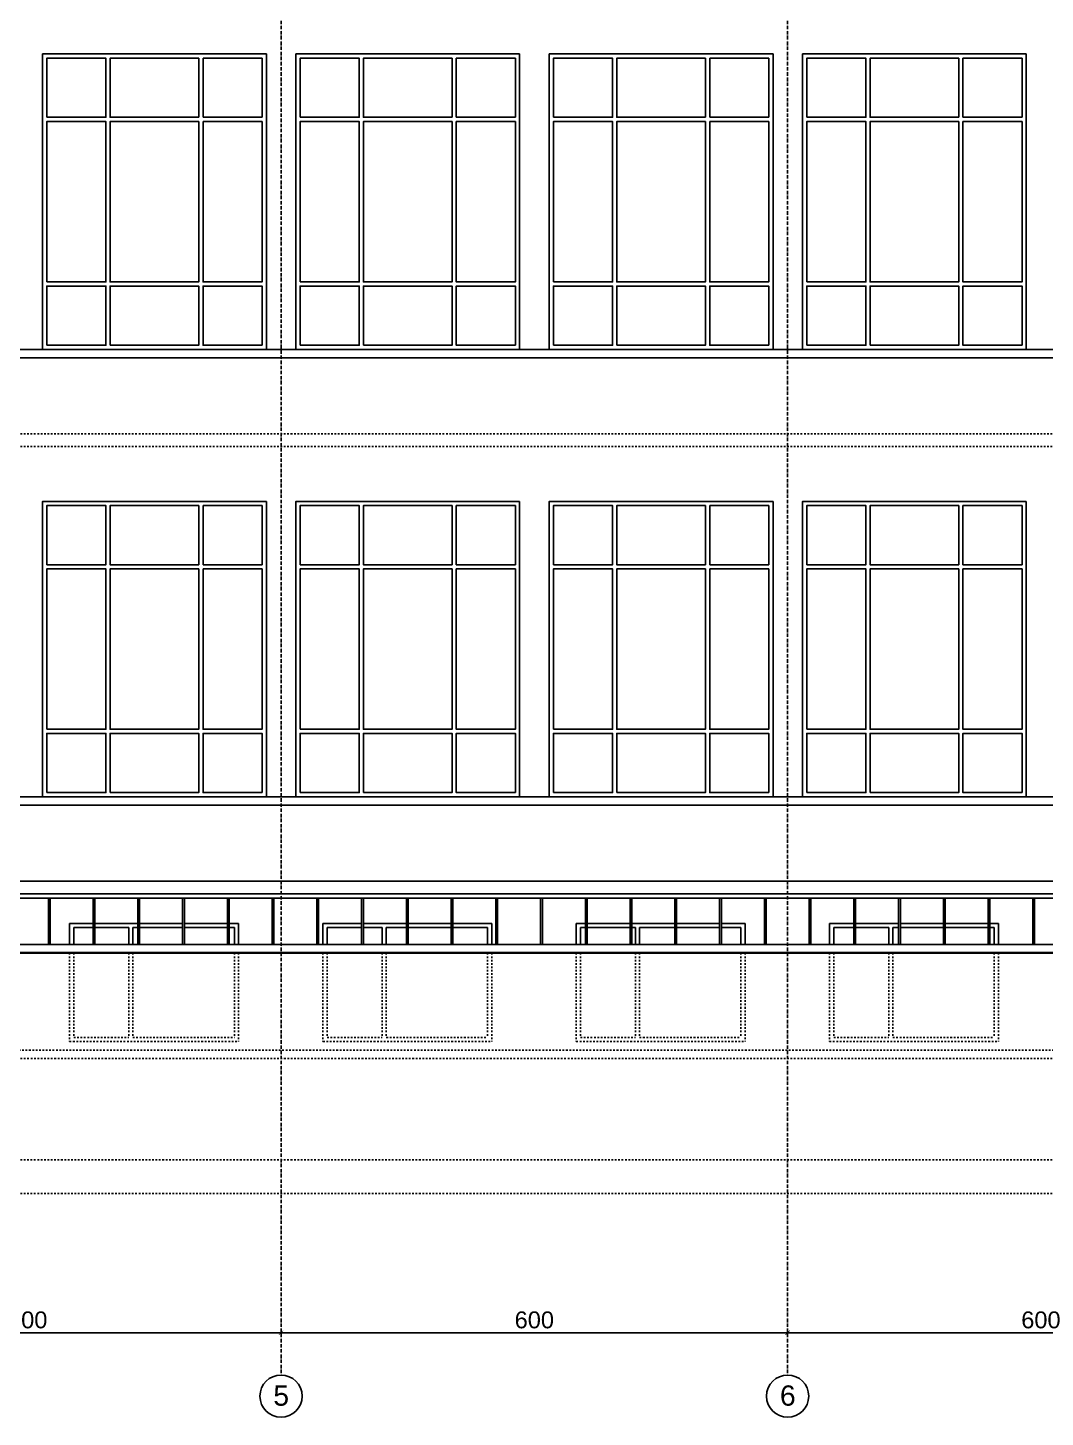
# Model space of a CAD drawing. Header units: inches. Extents: x -72385 to 39588, y -6525 to 66685.
# Drawn here: x -4591 to -3386, y 17991 to 19637 of the extents above; entities that cross this region are included whole.
import ezdxf

# ---------------------------------------------------------------- set-up
doc = ezdxf.new("R2010")
doc.units = ezdxf.units.IN
doc.header["$MEASUREMENT"] = 0
doc.linetypes.add('DashDot', pattern=[0.6, 0.4, -0.1, 0, -0.1])
doc.linetypes.add('Hidden', pattern=[0.4, 0.2, -0.2])
for name, color, linetype, lineweight in [('Надписи коти външни', 252, 'Continuous', 25), ('Надписи Оси', 252, 'Continuous', 25), ('Оси', 252, 'DashDot', 25), ('Фасади Разрези дебело', 7, 'Continuous', 35), ('Фасади Разрези пунктир', 253, 'Hidden', 25), ('Фасади Разрези тънко', 253, 'Continuous', 25)]:
    doc.layers.add(name, color=color, linetype=linetype, lineweight=lineweight)
doc.styles.add('Arial Regular', font='arial.ttf')
doc.styles.get("Standard").update_dxf_attribs({"font": 'arial.ttf'})
doc.dimstyles.new('Annotative', dxfattribs={"dimscale": 0, "dimtxt": 20, "dimasz": 5, "dimexe": 5, "dimexo": 5, "dimgap": 5, "dimtad": 1, "dimdec": 0, "dimzin": 0, "dimdsep": 46, "dimtxsty": 'Standard', "dimblk": 'ARCHTICK', "dimcen": 5, "dimdle": 5, "dimadec": 0, "dimazin": 0, "dimtfac": 1, "dimtdec": 0, "dimtofl": 0, "dimtmove": 0, "dimatfit": 3, "dimldrblk": 'ARCHTICK', "dimfxl": 5, "dimfxlon": 1, "dimtolj": 1, "dimtzin": 0, "dimarcsym": 1})

# ---------------------------------------------------------------- blocks, each defined once
blk = doc.blocks.new('_ArchTick')
at = {"color": 0, "linetype": 'ByBlock', "const_width": 0.15}
blk.add_lwpolyline([(-0.5, -0.5), (0.5, 0.5)], dxfattribs=at)
blk = doc.blocks.new('*D6984')
at = {"layer": 'Defpoints', "color": 0, "ltscale": 10, "transparency": 16777216}
for p in [(-3091, 18090.9), (-3691, 18040.9), (-3091, 18040.9)]:
    blk.add_point(p, dxfattribs=at)
at = {"layer": 'Надписи коти външни', "color": 0, "lineweight": -2, "ltscale": 10, "transparency": 16777216}
for p, q in [((-3696, 18090.9), (-3086, 18090.9)), ((-3691, 18085.9), (-3691, 18095.9)), ((-3091, 18085.9), (-3091, 18095.9))]:
    blk.add_line(p, q, dxfattribs=at)
at = {"layer": 'Надписи коти външни', "color": 0, "lineweight": -2, "ltscale": 10, "transparency": 16777216, "xscale": 5, "yscale": 5, "zscale": 5, "rotation": 180}
blk.add_blockref('_ArchTick', (-3691, 18090.9), dxfattribs=at)
at = {"layer": 'Надписи коти външни', "color": 0, "lineweight": -2, "ltscale": 10, "transparency": 16777216, "xscale": 5, "yscale": 5, "zscale": 5}
blk.add_blockref('_ArchTick', (-3091, 18090.9), dxfattribs=at)
at = {"layer": 'Надписи коти външни', "color": 0, "ltscale": 10, "transparency": 16777216, "insert": (-3391, 18106.1), "char_height": 20, "attachment_point": 5}
blk.add_mtext('\\A1;600', dxfattribs=at)
blk = doc.blocks.new('*D6985')
at = {"layer": 'Defpoints', "color": 0, "ltscale": 10, "transparency": 16777216}
for p in [(-3691, 18090.9), (-4291, 18040.9), (-3691, 18040.9)]:
    blk.add_point(p, dxfattribs=at)
at = {"layer": 'Надписи коти външни', "color": 0, "lineweight": -2, "ltscale": 10, "transparency": 16777216}
for p, q in [((-4296, 18090.9), (-3686, 18090.9)), ((-4291, 18085.9), (-4291, 18095.9)), ((-3691, 18085.9), (-3691, 18095.9))]:
    blk.add_line(p, q, dxfattribs=at)
at = {"layer": 'Надписи коти външни', "color": 0, "lineweight": -2, "ltscale": 10, "transparency": 16777216, "xscale": 5, "yscale": 5, "zscale": 5, "rotation": 180}
blk.add_blockref('_ArchTick', (-4291, 18090.9), dxfattribs=at)
at = {"layer": 'Надписи коти външни', "color": 0, "lineweight": -2, "ltscale": 10, "transparency": 16777216, "xscale": 5, "yscale": 5, "zscale": 5}
blk.add_blockref('_ArchTick', (-3691, 18090.9), dxfattribs=at)
at = {"layer": 'Надписи коти външни', "color": 0, "ltscale": 10, "transparency": 16777216, "insert": (-3991, 18106.1), "char_height": 20, "attachment_point": 5}
blk.add_mtext('\\A1;600', dxfattribs=at)
blk = doc.blocks.new('*D6986')
at = {"layer": 'Defpoints', "color": 0, "ltscale": 10, "transparency": 16777216}
for p in [(-4291, 18090.9), (-4891, 18040.9), (-4291, 18040.9)]:
    blk.add_point(p, dxfattribs=at)
at = {"layer": 'Надписи коти външни', "color": 0, "lineweight": -2, "ltscale": 10, "transparency": 16777216}
for p, q in [((-4896, 18090.9), (-4286, 18090.9)), ((-4891, 18085.9), (-4891, 18095.9)), ((-4291, 18085.9), (-4291, 18095.9))]:
    blk.add_line(p, q, dxfattribs=at)
at = {"layer": 'Надписи коти външни', "color": 0, "lineweight": -2, "ltscale": 10, "transparency": 16777216, "xscale": 5, "yscale": 5, "zscale": 5, "rotation": 180}
blk.add_blockref('_ArchTick', (-4891, 18090.9), dxfattribs=at)
at = {"layer": 'Надписи коти външни', "color": 0, "lineweight": -2, "ltscale": 10, "transparency": 16777216, "xscale": 5, "yscale": 5, "zscale": 5}
blk.add_blockref('_ArchTick', (-4291, 18090.9), dxfattribs=at)
at = {"layer": 'Надписи коти външни', "color": 0, "ltscale": 10, "transparency": 16777216, "insert": (-4591, 18106.1), "char_height": 20, "attachment_point": 5}
blk.add_mtext('\\A1;600', dxfattribs=at)

msp = doc.modelspace()

# ---------------------------------------------------------------- linework, layer by layer
at = {"layer": 'Надписи Оси', "ltscale": 50}
for centre in [(-4291, 18015.9), (-3691, 18015.9)]:
    msp.add_circle(centre, 25, dxfattribs=at)
at = {"layer": 'Оси', "ltscale": 10}
for p, q in [((-4291, 21090.9), (-4291, 18040.9)), ((-3691, 21090.9), (-3691, 18040.9))]:
    msp.add_line(p, q, dxfattribs=at)
at = {"layer": 'Фасади Разрези дебело', "ltscale": 10, "extrusion": (1.2091e-15, 1, -2.22045e-16)}
msp.add_line((-7523.6, 18540.9), (5572.4, 18540.9), dxfattribs=at)
at = {"layer": 'Фасади Разрези пунктир', "ltscale": 10, "extrusion": (1.2091e-15, 1, -2.22045e-16)}
for p, q in [((-7023.6, 19155.9), (3552.2, 19155.9)), ((-7023.6, 19140.9), (3552.2, 19140.9)), ((-7023.6, 18610.9), (3552.2, 18610.9)), ((-4541.4, 18435.9), (-4341.3, 18435.9)), ((-4536.4, 18440.9), (-4471.4, 18440.9)), ((-4466.4, 18440.9), (-4346.3, 18440.9)), ((-4241.3, 18435.9), (-4041.3, 18435.9)), ((-4236.3, 18440.9), (-4171.3, 18440.9)), ((-4166.3, 18440.9), (-4046.3, 18440.9)), ((-3941.3, 18435.9), (-3741.3, 18435.9)), ((-3936.3, 18440.9), (-3871.3, 18440.9)), ((-3866.3, 18440.9), (-3746.3, 18440.9)), ((-3641.3, 18435.9), (-3441.3, 18435.9)), ((-3636.3, 18440.9), (-3571.3, 18440.9)), ((-3566.3, 18440.9), (-3446.3, 18440.9)), ((-6073.5, 18425.9), (-1293.1, 18425.9)), ((-6103.5, 18415.9), (-1263.2, 18415.9)), ((-7023.6, 18295.9), (-1909, 18295.9)), ((-7023.6, 18255.9), (5072.4, 18255.9))]:
    msp.add_line(p, q, dxfattribs=at)
at = {"layer": 'Фасади Разрези пунктир', "ltscale": 10}
for p, q in [((-4541.4, 18540.9), (-4541.4, 18435.9)), ((-4536.4, 18540.9), (-4536.4, 18440.9)), ((-4471.4, 18540.9), (-4471.4, 18440.9)), ((-4466.4, 18540.9), (-4466.4, 18440.9)), ((-4346.3, 18540.9), (-4346.3, 18440.9)), ((-4341.3, 18540.9), (-4341.3, 18435.9)), ((-4241.3, 18540.9), (-4241.3, 18435.9)), ((-4236.3, 18540.9), (-4236.3, 18440.9)), ((-4171.3, 18540.9), (-4171.3, 18440.9)), ((-4166.3, 18540.9), (-4166.3, 18440.9)), ((-4046.3, 18540.9), (-4046.3, 18440.9)), ((-4041.3, 18540.9), (-4041.3, 18435.9)), ((-3941.3, 18540.9), (-3941.3, 18435.9)), ((-3936.3, 18540.9), (-3936.3, 18440.9)), ((-3871.3, 18540.9), (-3871.3, 18440.9)), ((-3866.3, 18540.9), (-3866.3, 18440.9)), ((-3746.3, 18540.9), (-3746.3, 18440.9)), ((-3741.3, 18540.9), (-3741.3, 18435.9)), ((-3641.3, 18540.9), (-3641.3, 18435.9)), ((-3636.3, 18540.9), (-3636.3, 18440.9)), ((-3571.3, 18540.9), (-3571.3, 18440.9)), ((-3566.3, 18540.9), (-3566.3, 18440.9)), ((-3446.3, 18540.9), (-3446.3, 18440.9)), ((-3441.3, 18540.9), (-3441.3, 18435.9))]:
    msp.add_line(p, q, dxfattribs=at)
at = {"layer": 'Фасади Разрези тънко', "ltscale": 10}
for p, q in [((-4388.4, 19600.9), (-4388.4, 19530.9)), ((-4383.4, 19600.9), (-4383.4, 19530.9)), ((-4313.4, 19600.9), (-4313.4, 19530.9)), ((-4088.4, 19600.9), (-4088.4, 19530.9)), ((-4083.4, 19600.9), (-4083.4, 19530.9)), ((-4013.4, 19600.9), (-4013.4, 19530.9)), ((-3788.3, 19600.9), (-3788.3, 19530.9)), ((-3783.3, 19600.9), (-3783.3, 19530.9)), ((-3713.3, 19600.9), (-3713.3, 19530.9)), ((-3488.3, 19600.9), (-3488.3, 19530.9)), ((-3483.3, 19600.9), (-3483.3, 19530.9)), ((-3413.3, 19600.9), (-3413.3, 19530.9)), ((-4388.4, 19070.9), (-4388.4, 19000.9)), ((-4383.4, 19070.9), (-4383.4, 19000.9)), ((-4313.4, 19070.9), (-4313.4, 19000.9)), ((-4088.4, 19070.9), (-4088.4, 19000.9)), ((-4083.4, 19070.9), (-4083.4, 19000.9)), ((-4013.4, 19070.9), (-4013.4, 19000.9)), ((-3788.3, 19070.9), (-3788.3, 19000.9)), ((-3783.3, 19070.9), (-3783.3, 19000.9)), ((-3713.3, 19070.9), (-3713.3, 19000.9)), ((-3488.3, 19070.9), (-3488.3, 19000.9)), ((-3483.3, 19070.9), (-3483.3, 19000.9)), ((-3413.3, 19070.9), (-3413.3, 19000.9)), ((-4566.5, 18605.9), (-4566.5, 18550.9)), ((-4564.5, 18605.9), (-4564.5, 18550.9)), ((-4513.5, 18605.9), (-4513.5, 18550.9)), ((-4511.5, 18605.9), (-4511.5, 18550.9)), ((-4460.5, 18605.9), (-4460.5, 18550.9)), ((-4458.5, 18605.9), (-4458.5, 18550.9)), ((-4407.5, 18605.9), (-4407.5, 18550.9)), ((-4405.5, 18605.9), (-4405.5, 18550.9)), ((-4354.5, 18605.9), (-4354.5, 18550.9)), ((-4352.5, 18605.9), (-4352.5, 18550.9)), ((-4301.5, 18605.9), (-4301.5, 18550.9)), ((-4299.5, 18605.9), (-4299.5, 18550.9)), ((-4248.5, 18605.9), (-4248.5, 18550.9)), ((-4246.5, 18605.9), (-4246.5, 18550.9)), ((-4195.5, 18605.9), (-4195.5, 18550.9)), ((-4193.5, 18605.9), (-4193.5, 18550.9)), ((-4142.5, 18605.9), (-4142.5, 18550.9)), ((-4140.5, 18605.9), (-4140.5, 18550.9)), ((-4089.5, 18605.9), (-4089.5, 18550.9)), ((-4087.5, 18605.9), (-4087.5, 18550.9)), ((-4036.5, 18605.9), (-4036.5, 18550.9)), ((-4034.5, 18605.9), (-4034.5, 18550.9)), ((-3983.5, 18605.9), (-3983.5, 18550.9)), ((-3981.5, 18605.9), (-3981.5, 18550.9)), ((-3930.5, 18605.9), (-3930.5, 18550.9)), ((-3928.5, 18605.9), (-3928.5, 18550.9)), ((-3877.5, 18605.9), (-3877.5, 18550.9)), ((-3875.5, 18605.9), (-3875.5, 18550.9)), ((-3824.5, 18605.9), (-3824.5, 18550.9)), ((-3822.5, 18605.9), (-3822.5, 18550.9)), ((-3771.5, 18605.9), (-3771.5, 18550.9)), ((-3769.5, 18605.9), (-3769.5, 18550.9)), ((-3718.5, 18605.9), (-3718.5, 18550.9)), ((-3716.5, 18605.9), (-3716.5, 18550.9)), ((-3665.5, 18605.9), (-3665.5, 18550.9)), ((-3663.5, 18605.9), (-3663.5, 18550.9)), ((-3612.5, 18605.9), (-3612.5, 18550.9)), ((-3610.5, 18605.9), (-3610.5, 18550.9)), ((-3559.5, 18605.9), (-3559.5, 18550.9)), ((-3557.5, 18605.9), (-3557.5, 18550.9)), ((-3506.5, 18605.9), (-3506.5, 18550.9)), ((-3504.5, 18605.9), (-3504.5, 18550.9)), ((-3453.5, 18605.9), (-3453.5, 18550.9)), ((-3451.5, 18605.9), (-3451.5, 18550.9)), ((-3400.5, 18605.9), (-3400.5, 18550.9)), ((-3398.5, 18605.9), (-3398.5, 18550.9)), ((-4541.4, 18575.9), (-4541.4, 18550.9)), ((-4536.4, 18570.9), (-4536.4, 18550.9)), ((-4471.4, 18570.9), (-4471.4, 18550.9)), ((-4466.4, 18570.9), (-4466.4, 18550.9)), ((-4346.3, 18570.9), (-4346.3, 18550.9)), ((-4341.3, 18575.9), (-4341.3, 18550.9)), ((-4241.3, 18575.9), (-4241.3, 18550.9)), ((-4236.3, 18570.9), (-4236.3, 18550.9)), ((-4171.3, 18570.9), (-4171.3, 18550.9)), ((-4166.3, 18570.9), (-4166.3, 18550.9)), ((-4046.3, 18570.9), (-4046.3, 18550.9)), ((-4041.3, 18575.9), (-4041.3, 18550.9)), ((-3941.3, 18575.9), (-3941.3, 18550.9)), ((-3936.3, 18570.9), (-3936.3, 18550.9)), ((-3871.3, 18570.9), (-3871.3, 18550.9)), ((-3866.3, 18570.9), (-3866.3, 18550.9)), ((-3746.3, 18570.9), (-3746.3, 18550.9)), ((-3741.3, 18575.9), (-3741.3, 18550.9)), ((-3641.3, 18575.9), (-3641.3, 18550.9)), ((-3636.3, 18570.9), (-3636.3, 18550.9)), ((-3571.3, 18570.9), (-3571.3, 18550.9)), ((-3566.3, 18570.9), (-3566.3, 18550.9)), ((-3446.3, 18570.9), (-3446.3, 18550.9)), ((-3441.3, 18575.9), (-3441.3, 18550.9))]:
    msp.add_line(p, q, dxfattribs=at)
at = {"layer": 'Фасади Разрези тънко', "ltscale": 10, "extrusion": (2.5431e-15, 1, -2.22045e-16)}
for p, q in [((-4383.4, 19600.9), (-4313.4, 19600.9)), ((-4083.4, 19600.9), (-4013.4, 19600.9)), ((-3783.3, 19600.9), (-3713.3, 19600.9)), ((-3483.3, 19600.9), (-3413.3, 19600.9)), ((-4383.4, 19530.9), (-4313.4, 19530.9)), ((-4383.4, 19525.9), (-4313.4, 19525.9)), ((-4083.4, 19530.9), (-4013.4, 19530.9)), ((-4083.4, 19525.9), (-4013.4, 19525.9)), ((-3783.3, 19530.9), (-3713.3, 19530.9)), ((-3783.3, 19525.9), (-3713.3, 19525.9)), ((-3483.3, 19530.9), (-3413.3, 19530.9)), ((-3483.3, 19525.9), (-3413.3, 19525.9)), ((-4383.4, 19070.9), (-4313.4, 19070.9)), ((-4083.4, 19070.9), (-4013.4, 19070.9)), ((-3783.3, 19070.9), (-3713.3, 19070.9)), ((-3483.3, 19070.9), (-3413.3, 19070.9)), ((-4383.4, 19000.9), (-4313.4, 19000.9)), ((-4383.4, 18995.9), (-4313.4, 18995.9)), ((-4083.4, 19000.9), (-4013.4, 19000.9)), ((-4083.4, 18995.9), (-4013.4, 18995.9)), ((-3783.3, 19000.9), (-3713.3, 19000.9)), ((-3783.3, 18995.9), (-3713.3, 18995.9)), ((-3483.3, 19000.9), (-3413.3, 19000.9)), ((-3483.3, 18995.9), (-3413.3, 18995.9))]:
    msp.add_line(p, q, dxfattribs=at)
at = {"layer": 'Фасади Разрези тънко', "ltscale": 10, "extrusion": (1.2091e-15, 1, -2.22045e-16)}
for p, q in [((-6688.6, 19255.9), (-2193.2, 19255.9)), ((-6688.6, 19245.9), (-2193.2, 19245.9)), ((-6388.6, 18725.9), (-1263.2, 18725.9)), ((-6388.6, 18715.9), (-1263.2, 18715.9)), ((-7023.6, 18625.9), (-1293.1, 18625.9)), ((-6103.5, 18610.9), (-1293.1, 18610.9)), ((-6103.5, 18605.9), (-1293.1, 18605.9)), ((-4541.4, 18575.9), (-4513.5, 18575.9)), ((-4536.4, 18570.9), (-4513.5, 18570.9)), ((-4511.5, 18575.9), (-4460.5, 18575.9)), ((-4511.5, 18570.9), (-4471.4, 18570.9)), ((-4466.4, 18570.9), (-4460.5, 18570.9)), ((-4458.5, 18575.9), (-4407.5, 18575.9)), ((-4458.5, 18570.9), (-4407.5, 18570.9)), ((-4405.5, 18575.9), (-4354.5, 18575.9)), ((-4405.5, 18570.9), (-4354.5, 18570.9)), ((-4352.5, 18575.9), (-4341.3, 18575.9)), ((-4352.5, 18570.9), (-4346.3, 18570.9)), ((-4241.3, 18575.9), (-4195.5, 18575.9)), ((-4236.3, 18570.9), (-4195.5, 18570.9)), ((-4193.5, 18575.9), (-4142.5, 18575.9)), ((-4193.5, 18570.9), (-4171.3, 18570.9)), ((-4166.3, 18570.9), (-4142.5, 18570.9)), ((-4140.5, 18575.9), (-4089.5, 18575.9)), ((-4140.5, 18570.9), (-4089.5, 18570.9)), ((-4087.5, 18575.9), (-4041.3, 18575.9)), ((-4087.5, 18570.9), (-4046.3, 18570.9)), ((-3941.3, 18575.9), (-3930.5, 18575.9)), ((-3936.3, 18570.9), (-3930.5, 18570.9)), ((-3928.5, 18575.9), (-3877.5, 18575.9)), ((-3928.5, 18570.9), (-3877.5, 18570.9)), ((-3875.5, 18575.9), (-3824.5, 18575.9)), ((-3875.5, 18570.9), (-3871.3, 18570.9)), ((-3866.3, 18570.9), (-3824.5, 18570.9)), ((-3822.5, 18575.9), (-3771.5, 18575.9)), ((-3822.5, 18570.9), (-3771.5, 18570.9)), ((-3769.5, 18575.9), (-3741.3, 18575.9)), ((-3769.5, 18570.9), (-3746.3, 18570.9)), ((-3641.3, 18575.9), (-3612.5, 18575.9)), ((-3636.3, 18570.9), (-3612.5, 18570.9)), ((-3610.5, 18575.9), (-3559.5, 18575.9)), ((-3610.5, 18570.9), (-3571.3, 18570.9)), ((-3566.3, 18570.9), (-3559.5, 18570.9)), ((-3557.5, 18575.9), (-3506.5, 18575.9)), ((-3557.5, 18570.9), (-3506.5, 18570.9)), ((-3504.5, 18575.9), (-3453.5, 18575.9)), ((-3504.5, 18570.9), (-3453.5, 18570.9)), ((-3451.5, 18575.9), (-3441.3, 18575.9)), ((-3451.5, 18570.9), (-3446.3, 18570.9)), ((-6103.5, 18550.9), (-1293.1, 18550.9))]:
    msp.add_line(p, q, dxfattribs=at)
at = {"layer": 'Фасади Разрези тънко', "ltscale": 10}
for points in [[(-4308.4, 19605.9, 0), (-4573.4, 19605.9, 0), (-4573.4, 19255.9, 0), (-4308.4, 19255.9, 0), (-4308.4, 19605.9, 0)], [(-4008.4, 19605.9, 0), (-4273.4, 19605.9, 0), (-4273.4, 19255.9, 0), (-4008.4, 19255.9, 0), (-4008.4, 19605.9, 0)], [(-3708.3, 19605.9, 0), (-3973.4, 19605.9, 0), (-3973.4, 19255.9, 0), (-3708.3, 19255.9, 0), (-3708.3, 19605.9, 0)], [(-3408.3, 19605.9, 0), (-3673.3, 19605.9, 0), (-3673.3, 19255.9, 0), (-3408.3, 19255.9, 0), (-3408.3, 19605.9, 0)], [(-4388.4, 19530.9, 0), (-4493.4, 19530.9, 0), (-4493.4, 19600.9, 0), (-4388.4, 19600.9, 0)], [(-4088.4, 19530.9, 0), (-4193.4, 19530.9, 0), (-4193.4, 19600.9, 0), (-4088.4, 19600.9, 0)], [(-3788.3, 19530.9, 0), (-3893.4, 19530.9, 0), (-3893.4, 19600.9, 0), (-3788.3, 19600.9, 0)], [(-3488.3, 19530.9, 0), (-3593.3, 19530.9, 0), (-3593.3, 19600.9, 0), (-3488.3, 19600.9, 0)], [(-4388.4, 19525.9, 0), (-4493.4, 19525.9, 0), (-4493.4, 19335.9, 0), (-4388.4, 19335.9, 0), (-4388.4, 19525.9, 0)], [(-4383.4, 19525.9, 0), (-4383.4, 19335.9, 0), (-4313.4, 19335.9, 0), (-4313.4, 19525.9, 0)], [(-4088.4, 19525.9, 0), (-4193.4, 19525.9, 0), (-4193.4, 19335.9, 0), (-4088.4, 19335.9, 0), (-4088.4, 19525.9, 0)], [(-4083.4, 19525.9, 0), (-4083.4, 19335.9, 0), (-4013.4, 19335.9, 0), (-4013.4, 19525.9, 0)], [(-3788.3, 19525.9, 0), (-3893.4, 19525.9, 0), (-3893.4, 19335.9, 0), (-3788.3, 19335.9, 0), (-3788.3, 19525.9, 0)], [(-3783.3, 19525.9, 0), (-3783.3, 19335.9, 0), (-3713.3, 19335.9, 0), (-3713.3, 19525.9, 0)], [(-3488.3, 19525.9, 0), (-3593.3, 19525.9, 0), (-3593.3, 19335.9, 0), (-3488.3, 19335.9, 0), (-3488.3, 19525.9, 0)], [(-3483.3, 19525.9, 0), (-3483.3, 19335.9, 0), (-3413.3, 19335.9, 0), (-3413.3, 19525.9, 0)], [(-4308.4, 19075.9, 0), (-4573.4, 19075.9, 0), (-4573.4, 18725.9, 0), (-4308.4, 18725.9, 0), (-4308.4, 19075.9, 0)], [(-4388.4, 19000.9, 0), (-4493.4, 19000.9, 0), (-4493.4, 19070.9, 0), (-4388.4, 19070.9, 0)], [(-4008.4, 19075.9, 0), (-4273.4, 19075.9, 0), (-4273.4, 18725.9, 0), (-4008.4, 18725.9, 0), (-4008.4, 19075.9, 0)], [(-4088.4, 19000.9, 0), (-4193.4, 19000.9, 0), (-4193.4, 19070.9, 0), (-4088.4, 19070.9, 0)], [(-3708.3, 19075.9, 0), (-3973.4, 19075.9, 0), (-3973.4, 18725.9, 0), (-3708.3, 18725.9, 0), (-3708.3, 19075.9, 0)], [(-3788.3, 19000.9, 0), (-3893.4, 19000.9, 0), (-3893.4, 19070.9, 0), (-3788.3, 19070.9, 0)], [(-3408.3, 19075.9, 0), (-3673.3, 19075.9, 0), (-3673.3, 18725.9, 0), (-3408.3, 18725.9, 0), (-3408.3, 19075.9, 0)], [(-3488.3, 19000.9, 0), (-3593.3, 19000.9, 0), (-3593.3, 19070.9, 0), (-3488.3, 19070.9, 0)], [(-4388.4, 18995.9, 0), (-4493.4, 18995.9, 0), (-4493.4, 18805.9, 0), (-4388.4, 18805.9, 0), (-4388.4, 18995.9, 0)], [(-4383.4, 18995.9, 0), (-4383.4, 18805.9, 0), (-4313.4, 18805.9, 0), (-4313.4, 18995.9, 0)], [(-4088.4, 18995.9, 0), (-4193.4, 18995.9, 0), (-4193.4, 18805.9, 0), (-4088.4, 18805.9, 0), (-4088.4, 18995.9, 0)], [(-4083.4, 18995.9, 0), (-4083.4, 18805.9, 0), (-4013.4, 18805.9, 0), (-4013.4, 18995.9, 0)], [(-3788.3, 18995.9, 0), (-3893.4, 18995.9, 0), (-3893.4, 18805.9, 0), (-3788.3, 18805.9, 0), (-3788.3, 18995.9, 0)], [(-3783.3, 18995.9, 0), (-3783.3, 18805.9, 0), (-3713.3, 18805.9, 0), (-3713.3, 18995.9, 0)], [(-3488.3, 18995.9, 0), (-3593.3, 18995.9, 0), (-3593.3, 18805.9, 0), (-3488.3, 18805.9, 0), (-3488.3, 18995.9, 0)], [(-3483.3, 18995.9, 0), (-3483.3, 18805.9, 0), (-3413.3, 18805.9, 0), (-3413.3, 18995.9, 0)]]:
    msp.add_polyline3d(points, dxfattribs=at)
for points in [[(-4568.4, 19530.9, 0), (-4568.4, 19600.9, 0), (-4498.4, 19600.9, 0), (-4498.4, 19530.9, 0)], [(-4268.4, 19530.9, 0), (-4268.4, 19600.9, 0), (-4198.4, 19600.9, 0), (-4198.4, 19530.9, 0)], [(-3968.4, 19530.9, 0), (-3968.4, 19600.9, 0), (-3898.4, 19600.9, 0), (-3898.4, 19530.9, 0)], [(-3668.3, 19530.9, 0), (-3668.3, 19600.9, 0), (-3598.3, 19600.9, 0), (-3598.3, 19530.9, 0)], [(-4568.4, 19335.9, 0), (-4498.4, 19335.9, 0), (-4498.4, 19525.9, 0), (-4568.4, 19525.9, 0)], [(-4268.4, 19335.9, 0), (-4198.4, 19335.9, 0), (-4198.4, 19525.9, 0), (-4268.4, 19525.9, 0)], [(-3968.4, 19335.9, 0), (-3898.4, 19335.9, 0), (-3898.4, 19525.9, 0), (-3968.4, 19525.9, 0)], [(-3668.3, 19335.9, 0), (-3598.3, 19335.9, 0), (-3598.3, 19525.9, 0), (-3668.3, 19525.9, 0)], [(-4568.4, 19260.9, 0), (-4498.4, 19260.9, 0), (-4498.4, 19330.9, 0), (-4568.4, 19330.9, 0)], [(-4493.4, 19260.9, 0), (-4388.4, 19260.9, 0), (-4388.4, 19330.9, 0), (-4493.4, 19330.9, 0)], [(-4313.4, 19260.9, 0), (-4313.4, 19330.9, 0), (-4383.4, 19330.9, 0), (-4383.4, 19260.9, 0)], [(-4268.4, 19260.9, 0), (-4198.4, 19260.9, 0), (-4198.4, 19330.9, 0), (-4268.4, 19330.9, 0)], [(-4193.4, 19260.9, 0), (-4088.4, 19260.9, 0), (-4088.4, 19330.9, 0), (-4193.4, 19330.9, 0)], [(-4013.4, 19260.9, 0), (-4013.4, 19330.9, 0), (-4083.4, 19330.9, 0), (-4083.4, 19260.9, 0)], [(-3968.4, 19260.9, 0), (-3898.4, 19260.9, 0), (-3898.4, 19330.9, 0), (-3968.4, 19330.9, 0)], [(-3893.4, 19260.9, 0), (-3788.3, 19260.9, 0), (-3788.3, 19330.9, 0), (-3893.4, 19330.9, 0)], [(-3713.3, 19260.9, 0), (-3713.3, 19330.9, 0), (-3783.3, 19330.9, 0), (-3783.3, 19260.9, 0)], [(-3668.3, 19260.9, 0), (-3598.3, 19260.9, 0), (-3598.3, 19330.9, 0), (-3668.3, 19330.9, 0)], [(-3593.3, 19260.9, 0), (-3488.3, 19260.9, 0), (-3488.3, 19330.9, 0), (-3593.3, 19330.9, 0)], [(-3413.3, 19260.9, 0), (-3413.3, 19330.9, 0), (-3483.3, 19330.9, 0), (-3483.3, 19260.9, 0)], [(-4568.4, 19000.9, 0), (-4568.4, 19070.9, 0), (-4498.4, 19070.9, 0), (-4498.4, 19000.9, 0)], [(-4268.4, 19000.9, 0), (-4268.4, 19070.9, 0), (-4198.4, 19070.9, 0), (-4198.4, 19000.9, 0)], [(-3968.4, 19000.9, 0), (-3968.4, 19070.9, 0), (-3898.4, 19070.9, 0), (-3898.4, 19000.9, 0)], [(-3668.3, 19000.9, 0), (-3668.3, 19070.9, 0), (-3598.3, 19070.9, 0), (-3598.3, 19000.9, 0)], [(-4568.4, 18805.9, 0), (-4498.4, 18805.9, 0), (-4498.4, 18995.9, 0), (-4568.4, 18995.9, 0)], [(-4268.4, 18805.9, 0), (-4198.4, 18805.9, 0), (-4198.4, 18995.9, 0), (-4268.4, 18995.9, 0)], [(-3968.4, 18805.9, 0), (-3898.4, 18805.9, 0), (-3898.4, 18995.9, 0), (-3968.4, 18995.9, 0)], [(-3668.3, 18805.9, 0), (-3598.3, 18805.9, 0), (-3598.3, 18995.9, 0), (-3668.3, 18995.9, 0)], [(-4568.4, 18730.9, 0), (-4498.4, 18730.9, 0), (-4498.4, 18800.9, 0), (-4568.4, 18800.9, 0)], [(-4493.4, 18730.9, 0), (-4388.4, 18730.9, 0), (-4388.4, 18800.9, 0), (-4493.4, 18800.9, 0)], [(-4313.4, 18730.9, 0), (-4313.4, 18800.9, 0), (-4383.4, 18800.9, 0), (-4383.4, 18730.9, 0)], [(-4268.4, 18730.9, 0), (-4198.4, 18730.9, 0), (-4198.4, 18800.9, 0), (-4268.4, 18800.9, 0)], [(-4193.4, 18730.9, 0), (-4088.4, 18730.9, 0), (-4088.4, 18800.9, 0), (-4193.4, 18800.9, 0)], [(-4013.4, 18730.9, 0), (-4013.4, 18800.9, 0), (-4083.4, 18800.9, 0), (-4083.4, 18730.9, 0)], [(-3968.4, 18730.9, 0), (-3898.4, 18730.9, 0), (-3898.4, 18800.9, 0), (-3968.4, 18800.9, 0)], [(-3893.4, 18730.9, 0), (-3788.3, 18730.9, 0), (-3788.3, 18800.9, 0), (-3893.4, 18800.9, 0)], [(-3713.3, 18730.9, 0), (-3713.3, 18800.9, 0), (-3783.3, 18800.9, 0), (-3783.3, 18730.9, 0)], [(-3668.3, 18730.9, 0), (-3598.3, 18730.9, 0), (-3598.3, 18800.9, 0), (-3668.3, 18800.9, 0)], [(-3593.3, 18730.9, 0), (-3488.3, 18730.9, 0), (-3488.3, 18800.9, 0), (-3593.3, 18800.9, 0)], [(-3413.3, 18730.9, 0), (-3413.3, 18800.9, 0), (-3483.3, 18800.9, 0), (-3483.3, 18730.9, 0)]]:
    msp.add_polyline3d(points, close=True, dxfattribs=at)

# ---------------------------------------------------------------- texts
at = {"layer": 'Надписи Оси', "ltscale": 100, "char_height": 24, "width": 27.213, "attachment_point": 1, "style": 'Arial Regular'}
for s, insert in [('\\pxqc;5', (-4304.4, 18028.6)), ('\\pxqc;6', (-3704.4, 18028.6))]:
    msp.add_mtext(s, dxfattribs=dict(at, insert=insert))

# ---------------------------------------------------------------- dimensions: what is measured, and where the dimension line sits
at = {"layer": 'Надписи коти външни', "ltscale": 10}
for base, p1, p2, picture, middle in [((-4291, 18090.9), (-4891, 18040.9), (-4291, 18040.9), '*D6986', (-4591, 18106.1)), ((-3691, 18090.9), (-4291, 18040.9), (-3691, 18040.9), '*D6985', (-3991, 18106.1)), ((-3091, 18090.9), (-3691, 18040.9), (-3091, 18040.9), '*D6984', (-3391, 18106.1))]:
    dim = msp.add_linear_dim(base=base, p1=p1, p2=p2, dimstyle='Annotative', override={"dimscale": 0, "dimtix": 0, "dimtofl": 0, "dimtmove": 0, "dimatfit": 3}, dxfattribs=at)
    dim.commit()
    dim.dimension.update_dxf_attribs({"geometry": picture, "text_midpoint": middle})

doc.saveas('drawing.dxf')
